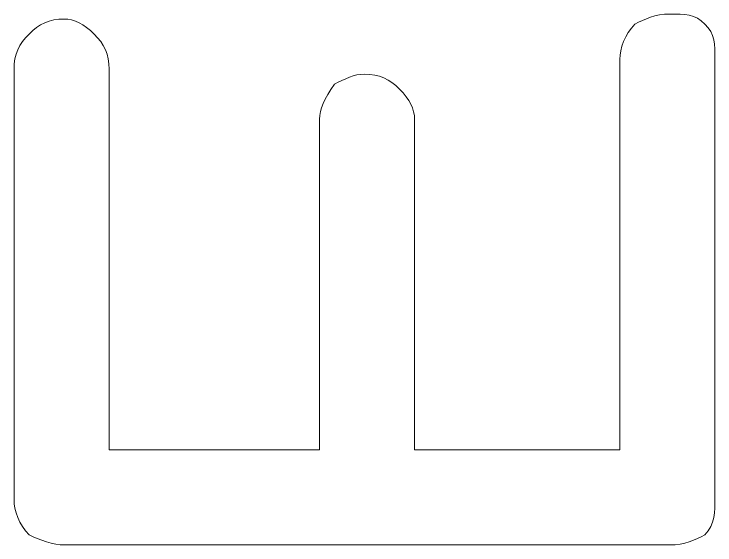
# Model space of a CAD drawing. Header units: inches. Extents: x -1525 to 612, y 0 to 1008.
# Drawn here: x 524.64 to 533.04, y 908.94 to 915.3 of the extents above; entities that cross this region are included whole.
import ezdxf

# ---------------------------------------------------------------- set-up
doc = ezdxf.new("R2010")
doc.units = ezdxf.units.IN
doc.header["$MEASUREMENT"] = 0
doc.layers.add('Layer 1', color=7, linetype='Continuous', lineweight=0)

# ---------------------------------------------------------------- blocks, each defined once
blk = doc.blocks.new('Block_33')
at = {"layer": 'Layer 1'}
blk.add_open_spline([(529.44, 910.08), (529.44, 910.08), (531.9, 910.08), (531.9, 910.08), (531.9, 910.08), (531.9, 914.7599), (531.9, 914.7599), (531.9, 914.88), (531.96, 915.06), (532.08, 915.18), (532.2, 915.24), (532.32, 915.3), (532.5, 915.3), (532.68, 915.3), (532.8, 915.3), (532.92, 915.18), (533.04, 915.06), (533.04, 914.94), (533.04, 914.7599), (533.04, 914.7599), (533.04, 909.48), (533.04, 909.48), (533.04, 909.36), (533.04, 909.18), (532.92, 909.06), (532.8, 909), (532.68, 908.94), (532.5, 908.94), (532.5, 908.94), (525.24, 908.94), (525.24, 908.94), (525.12, 908.94), (524.94, 909), (524.82, 909.06), (524.7, 909.18), (524.64, 909.36), (524.64, 909.48), (524.64, 909.48), (524.64, 914.64), (524.64, 914.64), (524.64, 914.82), (524.7, 914.94), (524.82, 915.06), (524.94, 915.18), (525.06, 915.24), (525.24, 915.24), (525.36, 915.24), (525.48, 915.18), (525.6, 915.06), (525.72, 914.94), (525.78, 914.82), (525.78, 914.64), (525.78, 914.64), (525.78, 910.08), (525.78, 910.08), (525.78, 910.08), (528.3, 910.08), (528.3, 910.08), (528.3, 910.08), (528.3, 914.04), (528.3, 914.04), (528.3, 914.16), (528.36, 914.28), (528.48, 914.46), (528.6, 914.52), (528.72, 914.58), (528.84, 914.58), (529.02, 914.58), (529.14, 914.52), (529.26, 914.4), (529.38, 914.28), (529.44, 914.16), (529.44, 914.04), (529.44, 914.04), (529.44, 910.08), (529.44, 910.08)], degree=3, knots=[0, 0, 0, 0, 1, 1, 1, 2, 2, 2, 3, 3, 3, 4, 4, 4, 5, 5, 5, 6, 6, 6, 7, 7, 7, 8, 8, 8, 9, 9, 9, 10, 10, 10, 11, 11, 11, 12, 12, 12, 13, 13, 13, 14, 14, 14, 15, 15, 15, 16, 16, 16, 17, 17, 17, 18, 18, 18, 19, 19, 19, 20, 20, 20, 21, 21, 21, 22, 22, 22, 23, 23, 23, 24, 24, 24, 25, 25, 25, 25], dxfattribs=at)
blk = doc.blocks.new('Block_32')
at = {"layer": 'Layer 1'}
blk.add_blockref('Block_33', (0, 0), dxfattribs=at)

msp = doc.modelspace()

# ---------------------------------------------------------------- block references
at = {"layer": 'Layer 1'}
msp.add_blockref('Block_32', (0, 0), dxfattribs=at)

doc.saveas('drawing.dxf')
